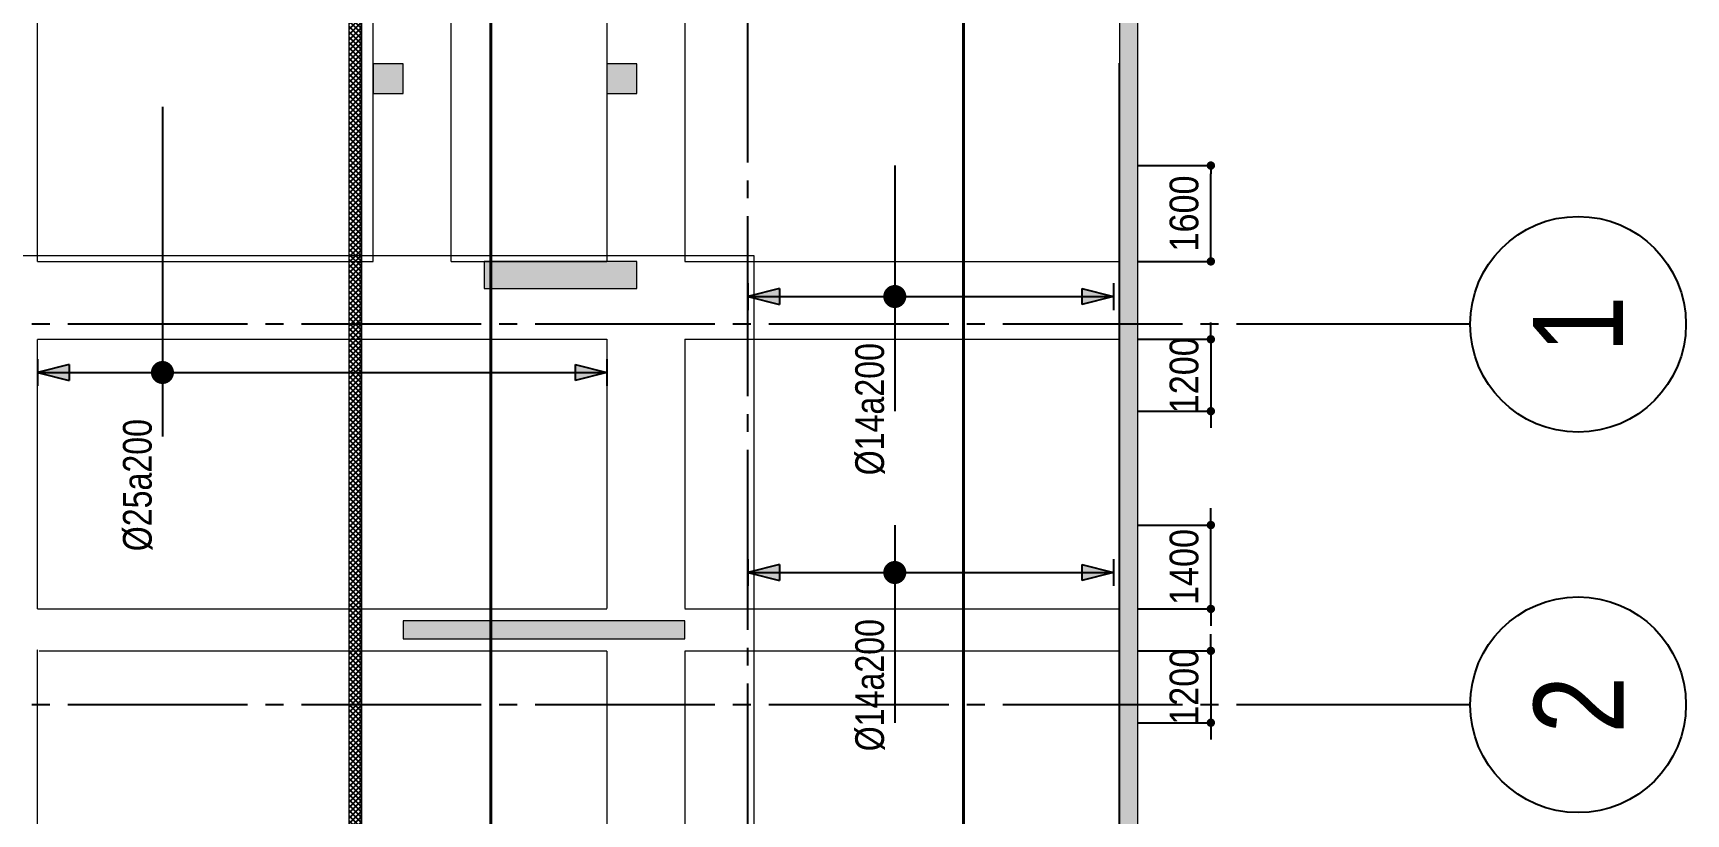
# Model space of a CAD drawing. Header units: millimetres. Extents: x -3819597 to -2591384, y 582389 to 820195.
# Drawn here: x -3344749 to -3317171, y 754059 to 767092 of the extents above; entities that cross this region are included whole.
import ezdxf
from ezdxf.enums import TextEntityAlignment as Align

# ---------------------------------------------------------------- set-up
doc = ezdxf.new("R2010")
doc.units = ezdxf.units.MM
doc.header["$MEASUREMENT"] = 0
for name, pattern in [('CENTER', [2, 1.25, -0.25, 0.25, -0.25]), ('CHG_XX_Cot_Ham 2$0$MB_Luoi truc$0$HTT Hidden 21', [3, 2, -1]), ('CHG_XX_Damsan_Ham 2$0$CHG_XX_Damsan_Ham 2$0$HIDDEN', [0.375, 0.25, -0.125]), ('CHG_XX_Luoi truc$0$MB_Luoi truc$0$Center101', [13, 10, -1, 1, -1]), ('HIDDEN', [0.375, 0.25, -0.125])]:
    doc.linetypes.add(name, pattern=pattern)
doc.layers.get('0').update_dxf_attribs({"lineweight": 9})
doc.layers.get('Defpoints').update_dxf_attribs({"color": 10, "lineweight": 0})
for name, color, linetype in [('02HN. TEXT B', 1, 'Continuous'), ('08HN. SSS X', 6, 'Continuous'), ('12HN. GRID', 1, 'CENTER'), ('CHG_XX_Cot_Ham 2$0$mb_cot tang 1-3$0$Concrete Line', 6, 'Continuous'), ('CHG_XX_Damsan_Ham 2$0$DTE-MEP-REVISION-1', 2, 'Continuous'), ('CHG_XX_Luoi truc$0$Grid', 34, 'Continuous'), ('CHG_XX_Luoi truc$0$Grid Line', 8, 'CHG_XX_Luoi truc$0$MB_Luoi truc$0$Center101'), ('dim', 51, 'Continuous')]:
    doc.layers.add(name, color=color, linetype=linetype)
for name, color, linetype, lineweight, plot in [('CHG_XX_Cot_Ham 2$0$NS-Column-H2', 90, 'Continuous', 13, False), ('CHG_XX_Cot_Ham 2$0$NS-Column-H2 @ 1', 90, 'Continuous', 13, False), ('CHG_XX_Cot_Ham 2$0$NS-Column-H2 @ 150', 90, 'Continuous', 13, False)]:
    doc.layers.add(name, color=color, linetype=linetype, lineweight=lineweight, plot=plot)
for name, color, linetype, lineweight in [('CHG_XX_Cot_Ham 2$0$NS-Pier-H2', 150, 'Continuous', 13), ('CHG_XX_Cot_Ham 2$0$NS-Pier-H2 @ 1', 150, 'Continuous', 13), ('CHG_XX_Cot_Ham 2$0$NS-Pier-H2 @ 150', 150, 'Continuous', 13), ("CHG_XX_Damsan_Ham 2$0$CHG_XX_Damsan_Ham 2$0$'S_General_Hidden_1 Thin", 1, 'CHG_XX_Damsan_Ham 2$0$CHG_XX_Damsan_Ham 2$0$HIDDEN', 18), ('CHG_XX_Damsan_Ham 2$0$CHG_XX_Damsan_Ham 2$0$CHG_XX_Damsan_Ham 2$0$Start net bao', 3, 'Continuous', 18), ('CHG_XX_Damsan_Ham 2$0$CHG_XX_Damsan_Ham 2$0$DBAO', 3, 'Continuous', 13), ('CHG_XX_Damsan_Ham 2$0$CHG_XX_Damsan_Ham 2$0$DTE-MEP-H-SLAB TEXT', 3, 'Continuous', 0), ('CHG_XX_Damsan_Ham 2$0$CHG_XX_Damsan_Ham 2$0$mach ngung thi cong', 6, 'Continuous', 13), ('CHG_XX_Damsan_Ham 2$0$CHG_XX_Damsan_Ham 2$0$Start hatch', 8, 'Continuous', 25), ('CHG_XX_Damsan_Ham 2$0$CHG_XX_Damsan_Ham 2$0$Start net bao', 3, 'Continuous', 18), ('CHG_XX_Damsan_Ham 2$0$CHG_XX_Damsan_Ham 2$0$Start vach', 6, 'Continuous', 25), ('CHG_XX_Damsan_Ham 2$0$DTE-MEP-H-SLAB TEXT', 3, 'Continuous', 0), ('CHG_XX_Damsan_Ham 2$0$HATCH', 57, 'Continuous', 9), ('CHG_XX_Damsan_Ham 2$0$mach ngung thi cong', 6, 'Continuous', 13), ('CHG_XX_Damsan_Ham 2$0$Start vach', 6, 'Continuous', 25), ('thep chay suot', 5, 'HIDDEN', 40)]:
    doc.layers.add(name, color=color, linetype=linetype, lineweight=lineweight)
doc.styles.add('[HN042014]STYLE', font='arial.ttf', dxfattribs={"width": 0.8})
doc.styles.add('CHG_XX_Luoi truc$0$MB_Luoi truc$0$Grid A-F$0$VNI-HelveCB', font='VHELVCB_0.TTF')
doc.styles.add('MB_Luoi truc$0$Arial_C', font='arial.ttf', dxfattribs={"width": 0.85})
doc.dimstyles.new('200', dxfattribs={"dimscale": 200, "dimtxt": 2.4, "dimasz": 0.7, "dimexe": 0.0003, "dimexo": 0, "dimgap": 1, "dimtad": 1, "dimdec": 0, "dimzin": 12, "dimdsep": 46, "dimtxsty": 'MB_Luoi truc$0$Arial_C', "dimblk": 'MB_Luoi truc$0$_Dot', "dimcen": 0.5, "dimclrd": 256, "dimclre": 8, "dimclrt": 1, "dimadec": 0, "dimazin": 0, "dimtfac": 1, "dimtdec": 0, "dimtix": 1, "dimtmove": 2, "dimatfit": 3, "dimldrblk": 'MB_Luoi truc$0$HTT Arrow 30', "dimfxl": 1, "dimtolj": 1, "dimtzin": 0, "dimlwe": -1, "dimarcsym": 0})

# ---------------------------------------------------------------- blocks, each defined once
blk = doc.blocks.new('*U472')
at = {"layer": '12HN. GRID', "linetype": 'Continuous'}
h = blk.add_hatch(color=256, dxfattribs=at)
h.dxf.hatch_style = 1
h.paths.add_polyline_path([(-44, 641.6), (44, 641.6), (0, 817.6)])
h = blk.add_hatch(color=256, dxfattribs=at)
h.dxf.hatch_style = 1
h.paths.add_polyline_path([(0, -1215.7), (44, -1039.7), (-44, -1039.7)])
at = {"layer": '08HN. SSS X', "linetype": 'ByBlock', "ltscale": 10}
for p, q in [((-264.3, 0), (835.7, 0)), ((-264.3, 0), (-264.3, 0)), ((835.7, 0), (835.7, 0))]:
    blk.add_line(p, q, dxfattribs=at)
at = {"layer": '12HN. GRID', "linetype": 'Continuous'}
for p, q in [((-75, 817.6), (75, 817.6)), ((-44, 641.6), (0, 817.6)), ((0, 817.6), (0, -1215.7)), ((0, 817.6), (44, 641.6)), ((-44, 641.6), (44, 641.6)), ((-44, -1039.7), (44, -1039.7)), ((-44, -1039.7), (0, -1215.7)), ((0, -1215.7), (44, -1039.7)), ((-75, -1215.7), (75, -1215.7))]:
    blk.add_line(p, q, dxfattribs=at)
at = {"layer": '12HN. GRID', "linetype": 'Continuous', "const_width": 64, "flags": 128}
blk.add_lwpolyline([(-32, 0, -1), (32, 0, -1)], format="xyb", close=True, dxfattribs=at)
at = {"layer": '02HN. TEXT B', "linetype": 'ByBlock', "style": '[HN042014]STYLE', "width": 0.8, "flags": 8}
blk.add_attdef('1', text='', height=160, dxfattribs=at).set_placement((260.1, 140), align=Align.MIDDLE_LEFT)
blk.add_attdef('0', text='', height=160, dxfattribs=at).set_placement((1102.5, 160), align=Align.MIDDLE_CENTER)
at = {"layer": 'Defpoints', "color": 9, "linetype": 'ByBlock', "style": '[HN042014]STYLE', "width": 0.8, "flags": 9}
for tag, p in [('2', (2890.2, 3041.3)), ('3', (2890.2, 2636.5)), ('4', (2890.2, 2231.8)), ('5', (2890.2, 1841.3))]:
    blk.add_attdef(tag, text='', height=250, dxfattribs=at).set_placement(p, align=Align.MIDDLE_CENTER)
blk = doc.blocks.new('MB_Luoi truc$0$_Dot')
at = {"color": 0, "linetype": 'ByBlock', "lineweight": -2}
blk.add_line((-0.5, 0), (-1, 0), dxfattribs=at)
at = {"color": 0, "linetype": 'ByBlock', "const_width": 0.5}
blk.add_lwpolyline([(-0.25, 0, 1), (0.25, 0, 1)], format="xyb", close=True, dxfattribs=at)
blk = doc.blocks.new('*D471')
at = {"layer": 'Defpoints', "color": 0, "ltscale": 1500, "transparency": 16777216}
for p in [(-3326324, 756781), (-3326324, 755581), (-3325098, 755581)]:
    blk.add_point(p, dxfattribs=at)
at = {"layer": 'dim', "lineweight": -2, "ltscale": 1500, "transparency": 16777216}
for p, q in [((-3325098, 756921), (-3325098, 757061)), ((-3325098, 756781), (-3325098, 755581)), ((-3325098, 755441), (-3325098, 755301))]:
    blk.add_line(p, q, dxfattribs=at)
at = {"layer": 'dim', "color": 8, "ltscale": 1500, "transparency": 16777216}
for p, q in [((-3326324, 756781), (-3325098, 756781)), ((-3326324, 755581), (-3325098, 755581))]:
    blk.add_line(p, q, dxfattribs=at)
at = {"layer": 'dim', "lineweight": -2, "ltscale": 1500, "transparency": 16777216, "xscale": 140, "yscale": 140, "zscale": 140}
for p, rotation in [((-3325098, 756781), 270), ((-3325098, 755581), 90)]:
    blk.add_blockref('MB_Luoi truc$0$_Dot', p, dxfattribs=dict(at, rotation=rotation))
at = {"layer": 'dim', "color": 1, "ltscale": 1500, "transparency": 16777216, "insert": (-3325543, 756181), "char_height": 480, "attachment_point": 5, "rotation": 90, "style": 'MB_Luoi truc$0$Arial_C'}
blk.add_mtext('\\A1;1200', dxfattribs=at)
blk = doc.blocks.new('MB_Luoi truc$0$HTT Arrow 30')
blk.add_hatch(color=256).paths.add_polyline_path([(-2.5, 0.375), (-2.5, -0.375), (0, 0)])
at = {"color": 0, "linetype": 'ByBlock', "lineweight": -2}
for p, q in [((0, 0), (-2.5, 0.375)), ((-2.5, -0.375), (-2.5, 0.375)), ((0, 0), (-2.5, -0.375))]:
    blk.add_line(p, q, dxfattribs=at)
blk = doc.blocks.new('*D473')
at = {"layer": 'Defpoints', "color": 0, "ltscale": 1500, "transparency": 16777216}
for p in [(-3326324, 758881), (-3325098, 758881), (-3326324, 757481)]:
    blk.add_point(p, dxfattribs=at)
at = {"layer": 'dim', "lineweight": -2, "ltscale": 1500, "transparency": 16777216}
for p, q in [((-3325098, 759021), (-3325098, 759161)), ((-3325098, 757481), (-3325098, 758881)), ((-3325098, 757341), (-3325098, 757201))]:
    blk.add_line(p, q, dxfattribs=at)
at = {"layer": 'dim', "color": 8, "ltscale": 1500, "transparency": 16777216}
for p, q in [((-3326324, 758881), (-3325098, 758881)), ((-3326324, 757481), (-3325098, 757481))]:
    blk.add_line(p, q, dxfattribs=at)
at = {"layer": 'dim', "lineweight": -2, "ltscale": 1500, "transparency": 16777216, "xscale": 140, "yscale": 140, "zscale": 140}
for p, rotation in [((-3325098, 758881), 270), ((-3325098, 757481), 90)]:
    blk.add_blockref('MB_Luoi truc$0$_Dot', p, dxfattribs=dict(at, rotation=rotation))
at = {"layer": 'dim', "color": 1, "ltscale": 1500, "transparency": 16777216, "insert": (-3325543, 758181), "char_height": 480, "attachment_point": 5, "rotation": 90, "style": 'MB_Luoi truc$0$Arial_C'}
blk.add_mtext('\\A1;1400', dxfattribs=at)
blk = doc.blocks.new('*U476')
at = {"layer": '12HN. GRID', "linetype": 'Continuous'}
h = blk.add_hatch(color=256, dxfattribs=at)
h.dxf.hatch_style = 1
h.paths.add_polyline_path([(-44, 641.6), (44, 641.6), (0, 817.6)])
h = blk.add_hatch(color=256, dxfattribs=at)
h.dxf.hatch_style = 1
h.paths.add_polyline_path([(0, -1215.7), (44, -1039.7), (-44, -1039.7)])
at = {"layer": '08HN. SSS X', "linetype": 'ByBlock', "ltscale": 10}
for p, q in [((-728.8, 0), (637.9, 0)), ((-728.8, 0), (-728.8, 0)), ((637.9, 0), (637.9, 0))]:
    blk.add_line(p, q, dxfattribs=at)
at = {"layer": '12HN. GRID', "linetype": 'Continuous'}
for p, q in [((-75, 817.6), (75, 817.6)), ((-44, 641.6), (0, 817.6)), ((0, 817.6), (0, -1215.7)), ((0, 817.6), (44, 641.6)), ((-44, 641.6), (44, 641.6)), ((-44, -1039.7), (44, -1039.7)), ((-44, -1039.7), (0, -1215.7)), ((0, -1215.7), (44, -1039.7)), ((-75, -1215.7), (75, -1215.7))]:
    blk.add_line(p, q, dxfattribs=at)
at = {"layer": '12HN. GRID', "linetype": 'Continuous', "const_width": 64, "flags": 128}
blk.add_lwpolyline([(-32, 0, 1), (32, 0, 1)], format="xyb", close=True, dxfattribs=at)
at = {"layer": '02HN. TEXT B', "linetype": 'ByBlock', "style": '[HN042014]STYLE', "width": 0.8, "flags": 8}
blk.add_attdef('1', text='', height=160, dxfattribs=at).set_placement((260.1, 140), align=Align.MIDDLE_LEFT)
blk.add_attdef('0', text='', height=160, dxfattribs=at).set_placement((1102.5, 160), align=Align.MIDDLE_CENTER)
at = {"layer": 'Defpoints', "color": 9, "linetype": 'ByBlock', "style": '[HN042014]STYLE', "width": 0.8, "flags": 9}
for tag, p in [('2', (2692.4, 3041.3)), ('3', (2692.4, 2636.5)), ('4', (2692.4, 2231.8)), ('5', (2692.4, 1841.3))]:
    blk.add_attdef(tag, text='', height=250, dxfattribs=at).set_placement(p, align=Align.MIDDLE_CENTER)
blk = doc.blocks.new('*D474')
at = {"layer": 'Defpoints', "color": 0, "ltscale": 1500, "transparency": 16777216}
for p in [(-3326324, 761981), (-3326324, 760781), (-3325098, 760781)]:
    blk.add_point(p, dxfattribs=at)
at = {"layer": 'dim', "lineweight": -2, "ltscale": 1500, "transparency": 16777216}
for p, q in [((-3325098, 762121), (-3325098, 762261)), ((-3325098, 761981), (-3325098, 760781)), ((-3325098, 760641), (-3325098, 760501))]:
    blk.add_line(p, q, dxfattribs=at)
at = {"layer": 'dim', "color": 8, "ltscale": 1500, "transparency": 16777216}
for p, q in [((-3326324, 761981), (-3325098, 761981)), ((-3326324, 760781), (-3325098, 760781))]:
    blk.add_line(p, q, dxfattribs=at)
at = {"layer": 'dim', "lineweight": -2, "ltscale": 1500, "transparency": 16777216, "xscale": 140, "yscale": 140, "zscale": 140}
for p, rotation in [((-3325098, 761981), 270), ((-3325098, 760781), 90)]:
    blk.add_blockref('MB_Luoi truc$0$_Dot', p, dxfattribs=dict(at, rotation=rotation))
at = {"layer": 'dim', "color": 1, "ltscale": 1500, "transparency": 16777216, "insert": (-3325543, 761381), "char_height": 480, "attachment_point": 5, "rotation": 90, "style": 'MB_Luoi truc$0$Arial_C'}
blk.add_mtext('\\A1;1200', dxfattribs=at)
blk = doc.blocks.new('*D475')
at = {"layer": 'Defpoints', "color": 0, "ltscale": 1500, "transparency": 16777216}
for p in [(-3326324, 764881), (-3325098, 764881), (-3326324, 763281)]:
    blk.add_point(p, dxfattribs=at)
at = {"layer": 'dim', "color": 8, "ltscale": 1500, "transparency": 16777216}
for p, q in [((-3326324, 764881), (-3325098, 764881)), ((-3326324, 763281), (-3325098, 763281))]:
    blk.add_line(p, q, dxfattribs=at)
at = {"layer": 'dim', "lineweight": -2, "ltscale": 1500, "transparency": 16777216}
blk.add_line((-3325098, 763421), (-3325098, 764741), dxfattribs=at)
at = {"layer": 'dim', "lineweight": -2, "ltscale": 1500, "transparency": 16777216, "xscale": 140, "yscale": 140, "zscale": 140}
for p, rotation in [((-3325098, 764881), 90), ((-3325098, 763281), 270)]:
    blk.add_blockref('MB_Luoi truc$0$_Dot', p, dxfattribs=dict(at, rotation=rotation))
at = {"layer": 'dim', "color": 1, "ltscale": 1500, "transparency": 16777216, "insert": (-3325543, 764081), "char_height": 480, "attachment_point": 5, "rotation": 90, "style": 'MB_Luoi truc$0$Arial_C'}
blk.add_mtext('\\A1;1600', dxfattribs=at)
blk = doc.blocks.new('*U493')
at = {"layer": '12HN. GRID', "linetype": 'Continuous'}
h = blk.add_hatch(color=256, dxfattribs=at)
h.dxf.hatch_style = 1
h.paths.add_polyline_path([(-44, 518.8), (44, 518.8), (0, 694.8)])
h = blk.add_hatch(color=256, dxfattribs=at)
h.dxf.hatch_style = 1
h.paths.add_polyline_path([(0, -2471.9), (44, -2295.9), (-44, -2295.9)])
at = {"layer": '08HN. SSS X', "linetype": 'ByBlock', "ltscale": 10}
for p, q in [((-1478, 0), (355.6, 0)), ((-1478, 0), (-1478, 0)), ((355.6, 0), (355.6, 0))]:
    blk.add_line(p, q, dxfattribs=at)
at = {"layer": '12HN. GRID', "linetype": 'Continuous'}
for p, q in [((-75, 694.8), (75, 694.8)), ((-44, 518.8), (0, 694.8)), ((0, 694.8), (0, -2471.9)), ((0, 694.8), (44, 518.8)), ((-44, 518.8), (44, 518.8)), ((-44, -2295.9), (44, -2295.9)), ((-44, -2295.9), (0, -2471.9)), ((0, -2471.9), (44, -2295.9)), ((-75, -2471.9), (75, -2471.9))]:
    blk.add_line(p, q, dxfattribs=at)
at = {"layer": '12HN. GRID', "linetype": 'Continuous', "const_width": 64, "flags": 128}
blk.add_lwpolyline([(-32, 0, 1), (32, 0, 1)], format="xyb", close=True, dxfattribs=at)
at = {"layer": '02HN. TEXT B', "linetype": 'ByBlock', "style": '[HN042014]STYLE', "width": 0.8, "flags": 8}
blk.add_attdef('1', text='', height=160, dxfattribs=at).set_placement((260.1, 140), align=Align.MIDDLE_LEFT)
blk.add_attdef('0', text='', height=160, dxfattribs=at).set_placement((1102.5, 160), align=Align.MIDDLE_CENTER)
at = {"layer": 'Defpoints', "color": 9, "linetype": 'ByBlock', "style": '[HN042014]STYLE', "width": 0.8, "flags": 9}
for tag, p in [('2', (2692.4, 3041.3)), ('3', (2692.4, 2636.5)), ('4', (2692.4, 2231.8)), ('5', (2692.4, 1841.3))]:
    blk.add_attdef(tag, text='', height=250, dxfattribs=at).set_placement(p, align=Align.MIDDLE_CENTER)
blk = doc.blocks.new('*U1035')
at = {"layer": 'CHG_XX_Cot_Ham 2$0$NS-Pier-H2 @ 1'}
h = blk.add_hatch(color=256, dxfattribs=at)
h.dxf.hatch_style = 1
h.paths.add_polyline_path([(450, 0), (0, 0), (0, -2550), (450, -2550)])
at = {"layer": 'CHG_XX_Cot_Ham 2$0$NS-Pier-H2 @ 150'}
h = blk.add_hatch(color=256, dxfattribs=at)
h.dxf.hatch_style = 1
h.paths.add_polyline_path([(450, 0), (0, 0), (0, -2550), (450, -2550)])
blk = doc.blocks.new('CHG_XX_Cot_Ham 2$0$Block A_C450x2250')
at = {"layer": 'CHG_XX_Cot_Ham 2$0$NS-Pier-H2'}
blk.add_lwpolyline([(450, -2550), (0, -2550), (0, 0), (450, 0)], close=True, dxfattribs=at)
blk.add_blockref('*U1035', (0, 0), dxfattribs=at)
blk = doc.blocks.new('CHG_XX_Cot_Ham 2$0$300X4700')
at = {"layer": 'CHG_XX_Cot_Ham 2$0$NS-Pier-H2'}
h = blk.add_hatch(color=256, dxfattribs=at)
h.dxf.hatch_style = 1
h.paths.add_polyline_path([(0, 0), (0, -300), (4700, -300), (4700, 0)])
blk.add_lwpolyline([(0, 0), (0, -300), (4700, -300), (4700, 0)], close=True, dxfattribs=at)
blk = doc.blocks.new('*U1037')
at = {"layer": 'CHG_XX_Cot_Ham 2$0$NS-Column-H2 @ 1'}
h = blk.add_hatch(color=256, dxfattribs=at)
h.dxf.hatch_style = 1
h.paths.add_polyline_path([(-250, -250), (-250, 250), (250, 250), (250, -250)])
at = {"layer": 'CHG_XX_Cot_Ham 2$0$NS-Column-H2 @ 150'}
h = blk.add_hatch(color=256, dxfattribs=at)
h.dxf.hatch_style = 1
h.paths.add_polyline_path([(-250, -250), (-250, 250), (250, 250), (250, -250)])
blk = doc.blocks.new('CHG_XX_Cot_Ham 2$0$500x500')
at = {"layer": 'CHG_XX_Cot_Ham 2$0$NS-Column-H2'}
blk.add_lwpolyline([(250, -250), (250, 250), (-250, 250), (-250, -250)], close=True, dxfattribs=at)
blk.add_blockref('*U1037', (0, 0), dxfattribs=at)
blk = doc.blocks.new('*U1029')
at = {"layer": 'CHG_XX_Luoi truc$0$Grid Line'}
blk.add_line((0, 0), (0, 608), dxfattribs=at)
at = {"layer": 'CHG_XX_Luoi truc$0$Grid', "lineweight": -2, "style": 'CHG_XX_Luoi truc$0$MB_Luoi truc$0$Grid A-F$0$VNI-HelveCB'}
for tag, p in [('GRIDSUB', (0, 617)), ('GRID', (0, -9))]:
    blk.add_attdef(tag, text='', height=5, dxfattribs=at).set_placement(p, align=Align.MIDDLE)
blk = doc.blocks.new('*U1031')
at = {"layer": 'CHG_XX_Luoi truc$0$Grid', "lineweight": -2}
blk.add_line((0, -3), (0, 0), dxfattribs=at)
blk.add_circle((0, -9), 6, dxfattribs=at)
at = {"layer": 'CHG_XX_Luoi truc$0$Grid Line'}
blk.add_line((0, 0), (0, 438), dxfattribs=at)
at = {"layer": 'CHG_XX_Luoi truc$0$Grid', "lineweight": -2, "style": 'CHG_XX_Luoi truc$0$MB_Luoi truc$0$Grid A-F$0$VNI-HelveCB'}
for tag, p in [('GRIDSUB', (0, 447)), ('GRID', (0, -9))]:
    blk.add_attdef(tag, text='', height=5, dxfattribs=at).set_placement(p, align=Align.MIDDLE)
blk = doc.blocks.new('CHG_XX_Luoi truc')
at = {"layer": 'CHG_XX_Luoi truc$0$Grid', "xscale": 300, "yscale": 300, "zscale": 300}
blk.add_blockref('*U1029', (99550, -12747), dxfattribs=at)
at = {"layer": 'CHG_XX_Luoi truc$0$Grid'}
ref = blk.add_blockref('*U1031', (110703, 152250), dxfattribs=dict(at, xscale=300.0000000000013, yscale=300.0000000000013, zscale=300.0000000000013, rotation=90))
ref.add_attrib('GRID', '1', dxfattribs={"lineweight": -2, "height": 1500, "rotation": 90, "style": 'CHG_XX_Luoi truc$0$MB_Luoi truc$0$Grid A-F$0$VNI-HelveCB'}).set_placement((113403, 152250), align=Align.MIDDLE)
ref = blk.add_blockref('*U1031', (110703, 145900), dxfattribs=dict(at, xscale=300.0000000000013, yscale=300.0000000000013, zscale=300.0000000000013, rotation=90))
ref.add_attrib('GRID', '2', dxfattribs={"lineweight": -2, "height": 1500, "rotation": 90, "style": 'CHG_XX_Luoi truc$0$MB_Luoi truc$0$Grid A-F$0$VNI-HelveCB'}).set_placement((113403, 145900), align=Align.MIDDLE)
blk = doc.blocks.new('CHG_XX_Cot_Ham 2')
at = {"layer": 'CHG_XX_Cot_Ham 2$0$NS-Pier-H2'}
h = blk.add_hatch(color=256, dxfattribs=at)
h.dxf.hatch_style = 1
h.paths.add_polyline_path([(99639.2, 163400), (-10900, 163400), (-10900, 85450), (-300, 85450), (-300, 84050), (32350, 84050), (32350, -9000), (103575.5, -9000), (106050, -6022), (106050, 158254.3)])
h.paths.add_polyline_path([(99533.7, 163100), (105750, 158110.4), (105750, 90450), (105650, 90450), (105750, 90450), (105750, 13850), (105750, 13722.3), (105750, -5913.6), (103434.7, -8700), (93599.8, -8700), (93299.8, -8700), (32650, -8700), (32650, 84350), (0, 84350), (0, 85750), (-10600, 85750), (-10600, 163100), (93600, 163100)], flags=16)
for p, q in [((105750, 158110.4), (105750, 90450)), ((106050, 158254.3), (106050, -6022))]:
    blk.add_line(p, q, dxfattribs=at)
at = {"layer": 'CHG_XX_Cot_Ham 2$0$NS-Pier-H2', "linetype": 'CHG_XX_Cot_Ham 2$0$MB_Luoi truc$0$HTT Hidden 21'}
blk.add_lwpolyline([(99639.2, 163400), (106050, 158254.3), (106050, -6022), (103575.5, -9000), (32350, -9000), (32350, 84050), (-300, 84050), (-300, 85450), (-10900, 85450), (-10900, 163400)], close=True, dxfattribs=at)
at = {"layer": 'CHG_XX_Cot_Ham 2$0$mb_cot tang 1-3$0$Concrete Line'}
blk.add_blockref('CHG_XX_Cot_Ham 2$0$300X4700', (93800, 147300), dxfattribs=at)
at = {"layer": 'CHG_XX_Cot_Ham 2$0$NS-Column-H2'}
for p in [(93550, 156350), (97450, 156350)]:
    blk.add_blockref('CHG_XX_Cot_Ham 2$0$500x500', p, dxfattribs=at)
at = {"layer": 'CHG_XX_Cot_Ham 2$0$NS-Pier-H2'}
blk.add_blockref('CHG_XX_Luoi truc', (0, 0), dxfattribs=at)
at = {"layer": 'CHG_XX_Cot_Ham 2$0$NS-Pier-H2', "xscale": -1, "rotation": 90}
blk.add_blockref('CHG_XX_Cot_Ham 2$0$Block A_C450x2250', (95150, 153300), dxfattribs=at)
blk = doc.blocks.new('CHG_XX_Damsan_Ham 2$0$CHG_XX_Damsan_Ham 2$0$sdfsgdh')
at = {"layer": 'CHG_XX_Damsan_Ham 2$0$CHG_XX_Damsan_Ham 2$0$Start hatch', "ltscale": 0.5}
h = blk.add_hatch(dxfattribs=at)
h.set_pattern_fill('ANSI37', color=256, scale=500)
h.set_pattern_definition([(45, (273994.73, -8650), (-44.194174, 44.194174), []), (135, (273994.73, -8650), (-44.194174, -44.194174), [])])
h.paths.add_polyline_path([(103800, -3), (103600, -3), (103600, -403), (102202, -403), (102202, 1800), (102002, 1800), (102002, -603), (103600, -603), (103600, -36361), (103800, -36361)])
at = {"layer": 'CHG_XX_Damsan_Ham 2$0$DTE-MEP-H-SLAB TEXT', "color": 2, "ltscale": 0.5, "flags": 128}
blk.add_lwpolyline([(103600, -74225), (103600, -603)], dxfattribs=at)
at = {"layer": 'CHG_XX_Damsan_Ham 2$0$DTE-MEP-REVISION-1', "ltscale": 0.5}
blk.add_line((103800, -3), (103800, -74225), dxfattribs=at)
blk = doc.blocks.new('CHG_XX_Damsan_Ham 2', base_point=(3089256, -609981))
at = {"layer": "CHG_XX_Damsan_Ham 2$0$CHG_XX_Damsan_Ham 2$0$'S_General_Hidden_1 Thin", "ltscale": 10}
for p, q in [((87700, 153300), (87700, 163100)), ((93300, 153300), (93300, 163100)), ((94600, 153300), (94600, 163100)), ((97200, 163100), (97200, 153300)), ((98500, 163100), (98500, 153300)), ((87700, 153300), (93300, 153300)), ((94600, 153300), (97200, 153300)), ((98500, 153300), (105750, 153300)), ((87700, 147500), (87700, 152000)), ((87700, 152000), (97200, 152000)), ((97200, 152000), (97200, 147500)), ((98500, 152000), (98500, 147500)), ((98500, 152000), (105750, 152000)), ((87700, 147500), (97200, 147500)), ((98500, 147500), (105750, 147500)), ((87700, 142575), (87700, 146825)), ((87725, 146800), (97200, 146800)), ((97200, 146800), (97200, 142575)), ((98500, 146800), (105750, 146800)), ((98500, 146800), (98500, 142575))]:
    blk.add_line(p, q, dxfattribs=at)
at = {"layer": 'CHG_XX_Damsan_Ham 2$0$CHG_XX_Damsan_Ham 2$0$CHG_XX_Damsan_Ham 2$0$Start net bao'}
for points in [[(-10900, 163400), (99639, 163400), (106050, 158250), (106050, -6022), (103576, -9000), (32350, -9000), (32350, 84050), (-300, 84050)], [(-10600, 85750), (-10600, 163100), (99534, 163100), (105750, 158106), (105750, 128050)]]:
    blk.add_lwpolyline(points, dxfattribs=at)
at = {"layer": 'CHG_XX_Damsan_Ham 2$0$CHG_XX_Damsan_Ham 2$0$mach ngung thi cong'}
blk.add_lwpolyline([(23700, 90148), (-100, 90150), (-100, 153400), (99650, 153400), (99650, 71950), (75851, 71950), (75851, 88800), (75851, 88800), (75851, 129600), (23700, 129600)], close=True, dxfattribs=at)
at = {"layer": 'CHG_XX_Damsan_Ham 2$0$CHG_XX_Damsan_Ham 2$0$Start net bao'}
for points in [[(-10900, 163400), (99639, 163400), (106050, 158250), (106050, -6022), (103576, -9000), (32350, -9000), (32350, 84050), (-300, 84050)], [(-10600, 85750), (-10600, 163100), (99534, 163100), (105750, 158106), (105750, 128050)]]:
    blk.add_lwpolyline(points, dxfattribs=at)
at = {"layer": 'CHG_XX_Damsan_Ham 2$0$CHG_XX_Damsan_Ham 2$0$Start vach'}
blk.add_lwpolyline([(105750, 12350), (105750, 156610)], dxfattribs=at)
at = {"layer": 'CHG_XX_Damsan_Ham 2$0$mach ngung thi cong'}
blk.add_lwpolyline([(23900, 90148), (-100, 90150), (-100, 153400), (99650, 153400), (99650, 71950), (75549, 71950), (75549, 88800), (75549, 88800), (75549, 129500), (23900, 129500)], close=True, dxfattribs=at)
at = {"layer": 'CHG_XX_Damsan_Ham 2$0$Start vach'}
blk.add_lwpolyline([(105750, 12350), (105750, 156610)], dxfattribs=at)
at = {"layer": 'CHG_XX_Damsan_Ham 2$0$CHG_XX_Damsan_Ham 2$0$DBAO'}
blk.add_blockref('CHG_XX_Cot_Ham 2', (0, 0), dxfattribs=at)
at = {"layer": 'CHG_XX_Damsan_Ham 2$0$CHG_XX_Damsan_Ham 2$0$DTE-MEP-H-SLAB TEXT'}
blk.add_blockref('CHG_XX_Damsan_Ham 2$0$CHG_XX_Damsan_Ham 2$0$sdfsgdh', (-10700, 160900), dxfattribs=at)
at = {"layer": 'CHG_XX_Damsan_Ham 2$0$HATCH'}
blk.add_blockref('CHG_XX_Cot_Ham 2', (0, 0), dxfattribs=at)
blk = doc.blocks.new('*U867')
at = {"layer": 'thep chay suot', "linetype": 'HIDDEN', "ltscale": 10}
blk.add_line((-26333.4, 0), (31133.2, 0), dxfattribs=at)
at = {"layer": '02HN. TEXT B', "linetype": 'ByBlock', "style": '[HN042014]STYLE', "width": 0.8, "flags": 8}
blk.add_attdef('1', text='', height=160, dxfattribs=at).set_placement((-814.5, 134.4), align=Align.MIDDLE_LEFT)
blk.add_attdef('0', text='', height=160, dxfattribs=at).set_placement((-351.3, 10.6), align=Align.MIDDLE_CENTER)
at = {"layer": 'Defpoints', "color": 9, "linetype": 'ByBlock', "style": '[HN042014]STYLE', "width": 0.8, "flags": 9}
for tag, p in [('2', (27456.6, 1373.3)), ('3', (27456.6, 968.5)), ('4', (27456.6, 563.8)), ('5', (27456.6, 173.3))]:
    blk.add_attdef(tag, text='', height=250, dxfattribs=at).set_placement(p, align=Align.MIDDLE_CENTER)
blk = doc.blocks.new('*U868')
at = {"layer": 'thep chay suot', "linetype": 'HIDDEN', "ltscale": 10}
blk.add_line((-26333.4, 0), (30169.5, 0), dxfattribs=at)
at = {"layer": '02HN. TEXT B', "linetype": 'ByBlock', "style": '[HN042014]STYLE', "width": 0.8, "flags": 8}
blk.add_attdef('1', text='', height=160, dxfattribs=at).set_placement((-814.5, 134.4), align=Align.MIDDLE_LEFT)
blk.add_attdef('0', text='', height=160, dxfattribs=at).set_placement((-351.3, 10.6), align=Align.MIDDLE_CENTER)
at = {"layer": 'Defpoints', "color": 9, "linetype": 'ByBlock', "style": '[HN042014]STYLE', "width": 0.8, "flags": 9}
for tag, p in [('2', (27456.6, 1373.3)), ('3', (27456.6, 968.5)), ('4', (27456.6, 563.8)), ('5', (27456.6, 173.3))]:
    blk.add_attdef(tag, text='', height=250, dxfattribs=at).set_placement(p, align=Align.MIDDLE_CENTER)

msp = doc.modelspace()

# ---------------------------------------------------------------- block references
at = {"layer": '08HN. SSS X', "linetype": 'Continuous'}
ref = msp.add_blockref('*U493', (-3342589.9, 761426.8), dxfattribs=dict(at, xscale=-3, yscale=3, zscale=3, rotation=90))
ref.add_attrib('1', '%%c25a200', dxfattribs={"layer": '02HN. TEXT B', "linetype": 'ByBlock', "height": 480, "rotation": 90, "style": '[HN042014]STYLE', "width": 0.8}).set_placement((-3343009.9, 758443.1), align=Align.MIDDLE_LEFT)
ref = msp.add_blockref('*U476', (-3330371.4, 762694.9), dxfattribs=dict(at, xscale=-3, yscale=3, zscale=3, rotation=90))
ref.add_attrib('1', '%%c14a200', dxfattribs={"layer": '02HN. TEXT B', "linetype": 'ByBlock', "height": 480, "rotation": 90, "style": '[HN042014]STYLE', "width": 0.8}).set_placement((-3330791.4, 759711.2), align=Align.MIDDLE_LEFT)
ref = msp.add_blockref('*U472', (-3330371.4, 758088.4), dxfattribs=dict(at, xscale=-3, yscale=3, zscale=3, rotation=90))
ref.add_attrib('1', '%%c14a200', dxfattribs={"layer": '02HN. TEXT B', "linetype": 'ByBlock', "height": 480, "rotation": 90, "style": '[HN042014]STYLE', "width": 0.8}).set_placement((-3330791.4, 755104.7), align=Align.MIDDLE_LEFT)
at = {"layer": 'dim', "ltscale": 1500}
msp.add_blockref('CHG_XX_Damsan_Ham 2', (-343118.3, 0), dxfattribs=at)
at = {"layer": 'thep chay suot', "xscale": 3, "yscale": 3, "zscale": 3, "rotation": 90}
for name, p in [('*U867', (-3337112, 679981.3)), ('*U868', (-3329227.9, 679981.3))]:
    msp.add_blockref(name, p, dxfattribs=at)

# ---------------------------------------------------------------- dimensions: what is measured, and where the dimension line sits
at = {"layer": 'dim', "ltscale": 1500}
for base, p1, p2, picture, middle in [((-3325097.6, 764881.4), (-3326324.3, 763281), (-3326324.3, 764881.4), '*D475', (-3325542.7, 764081.2)), ((-3325097.6, 760781.2), (-3326324.3, 761981), (-3326324.3, 760781.2), '*D474', (-3325542.7, 761381.1)), ((-3325097.6, 758881.4), (-3326324.3, 757481), (-3326324.3, 758881.4), '*D473', (-3325542.6, 758181.2)), ((-3325097.6, 755581.2), (-3326324.3, 756781), (-3326324.3, 755581.2), '*D471', (-3325542.6, 756181.1))]:
    dim = msp.add_linear_dim(base=base, p1=p1, p2=p2, angle=90, dimstyle='200', override={"dimfxl": 8, "dimfxlon": 1, "dimarcsym": 1}, dxfattribs=at)
    dim.commit()
    dim.dimension.update_dxf_attribs({"geometry": picture, "text_midpoint": middle})

doc.saveas('drawing.dxf')
